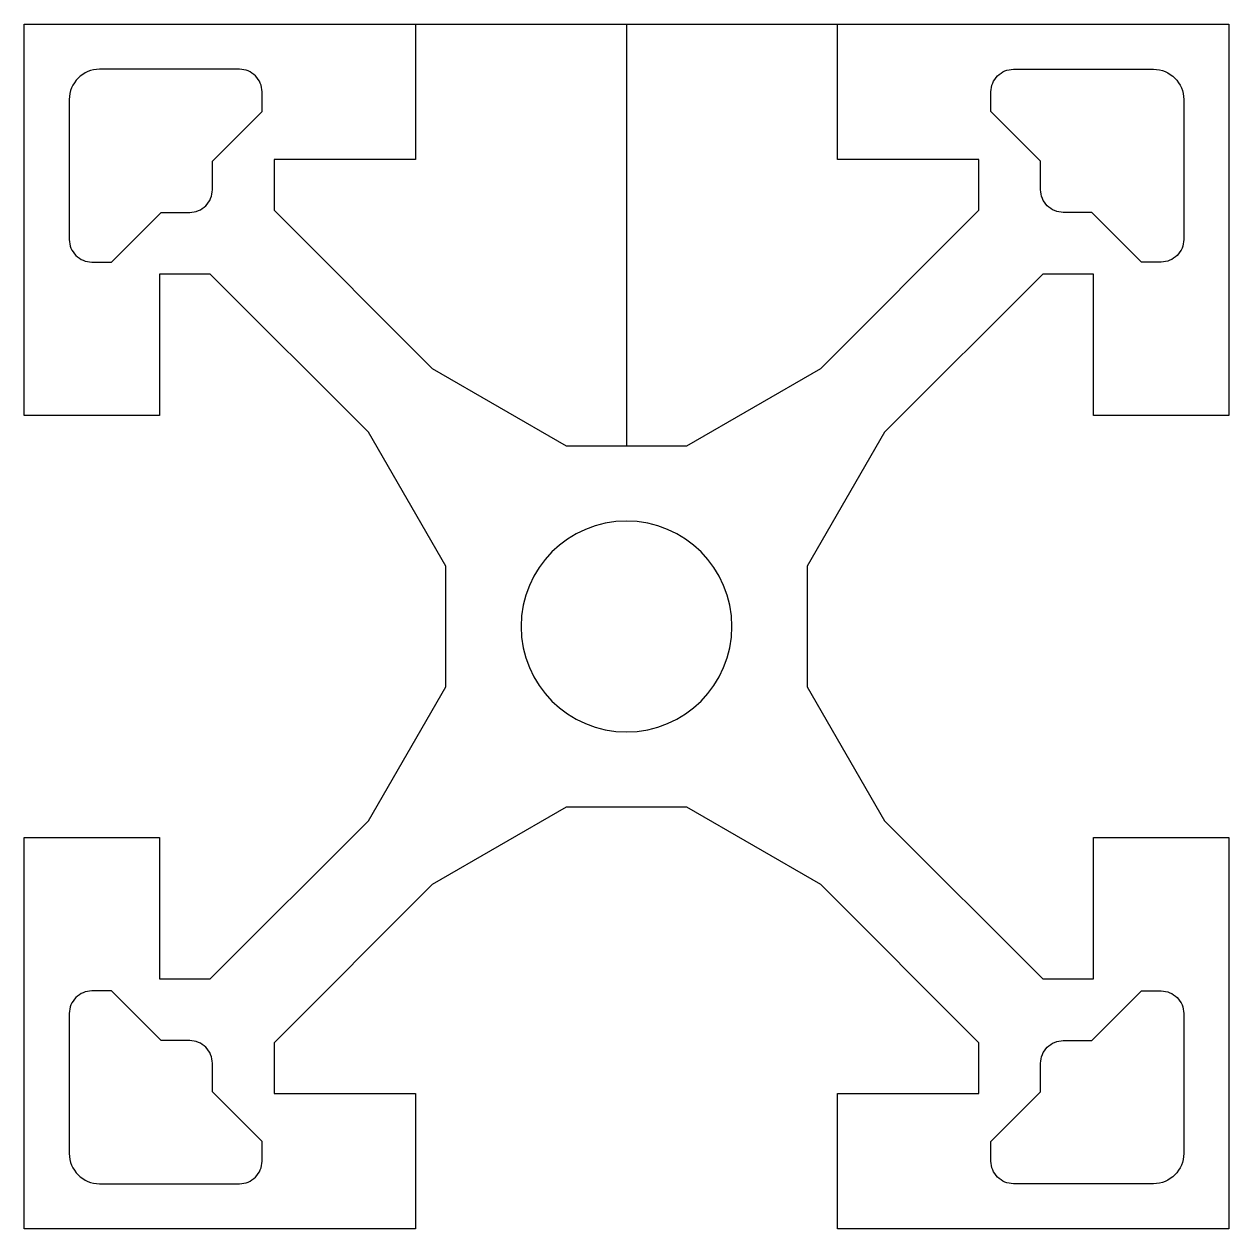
# Model space of a CAD drawing. Header units: millimetres. Extents: x -20 to 20, y -20 to 20.
import ezdxf

# ---------------------------------------------------------------- set-up
doc = ezdxf.new("R2010")
doc.units = ezdxf.units.MM
doc.layers.get('0').update_dxf_attribs({"linetype": 'CONTINUOUS'})

msp = doc.modelspace()

# ---------------------------------------------------------------- linework, layer by layer
for p, q in [((-7, 20), (7, 20)), ((0, 20), (0, 6))]:
    msp.add_line(p, q)
msp.add_lwpolyline([(20, 20), (20, 7), (15.5, 7), (15.5, 11.7), (13.82, 11.7), (8.568, 6.448), (6, 2), (6, -2), (8.568, -6.448), (13.82, -11.7), (15.5, -11.7), (15.5, -7), (20, -7), (20, -20), (7, -20), (7, -15.5), (11.7, -15.5), (11.7, -13.82), (6.448, -8.568), (2, -6), (-2, -6), (-6.448, -8.568), (-11.7, -13.82), (-11.7, -15.5), (-7, -15.5), (-7, -20), (-20, -20), (-20, -7), (-15.5, -7), (-15.5, -11.7), (-13.82, -11.7), (-8.568, -6.448), (-6, -2), (-6, 2), (-8.568, 6.448), (-13.82, 11.7), (-15.5, 11.7), (-15.5, 7), (-20, 7), (-20, 20), (-7, 20), (-7, 15.5), (-11.7, 15.5), (-11.7, 13.82), (-6.448, 8.568), (-2, 6), (2, 6), (6.448, 8.568), (11.7, 13.82), (11.7, 15.5), (7, 15.5), (7, 20)], close=True)
for points in [[(-12.85, 18.5), (-17.5, 18.5, 0.414214), (-18.5, 17.5), (-18.5, 12.85, 0.414214), (-17.75, 12.1), (-17.1, 12.1), (-15.45, 13.75), (-14.5, 13.75, 0.414214), (-13.75, 14.5), (-13.75, 15.45), (-12.1, 17.1), (-12.1, 17.75, 0.414214)], [(17.5, 18.5, -0.414214), (18.5, 17.5), (18.5, 12.85, -0.414214), (17.75, 12.1), (17.1, 12.1), (15.45, 13.75), (14.5, 13.75, -0.414214), (13.75, 14.5), (13.75, 15.45), (12.1, 17.1), (12.1, 17.75, -0.414214), (12.85, 18.5)], [(-15.45, -13.75), (-17.1, -12.1), (-17.75, -12.1, 0.414214), (-18.5, -12.85), (-18.5, -17.5, 0.414214), (-17.5, -18.5), (-12.85, -18.5, 0.414214), (-12.1, -17.75), (-12.1, -17.1), (-13.75, -15.45), (-13.75, -14.5, 0.414214), (-14.5, -13.75)], [(17.75, -12.1, -0.414214), (18.5, -12.85), (18.5, -17.5, -0.414214), (17.5, -18.5), (12.85, -18.5, -0.414214), (12.1, -17.75), (12.1, -17.1), (13.75, -15.45), (13.75, -14.5, -0.414214), (14.5, -13.75), (15.45, -13.75), (17.1, -12.1)]]:
    msp.add_lwpolyline(points, format="xyb", close=True)
at = {"extrusion": (-1.32308e-30, 3.50216e-53, -1)}
msp.add_circle((0, 0), 3.5, dxfattribs=at)

doc.saveas('drawing.dxf')
